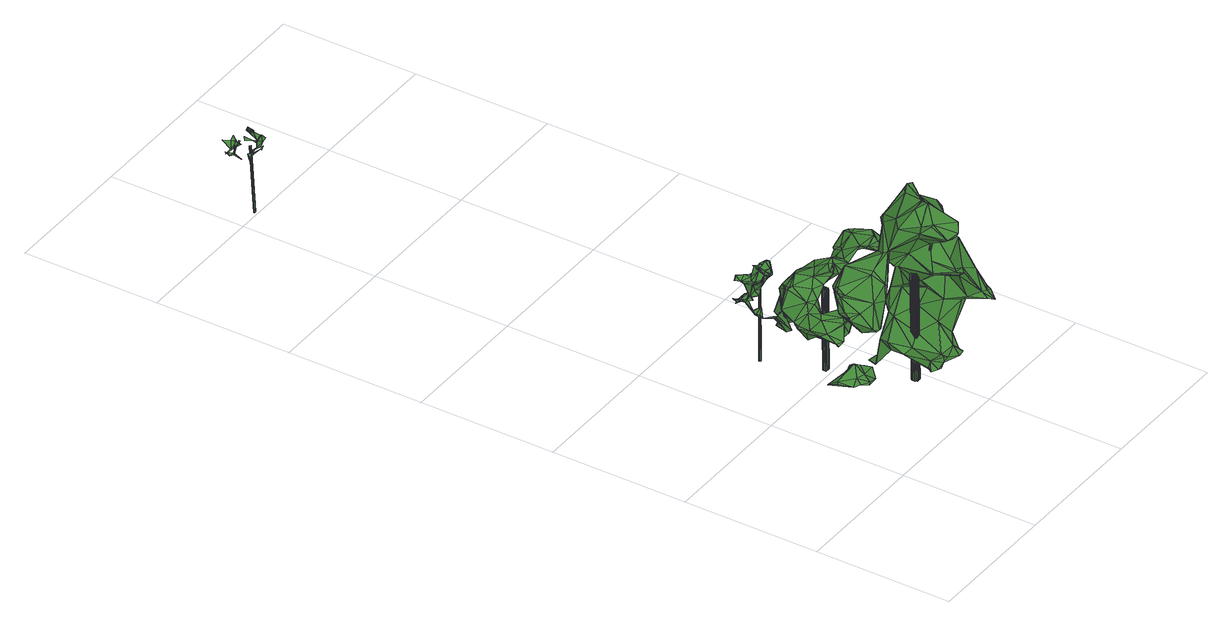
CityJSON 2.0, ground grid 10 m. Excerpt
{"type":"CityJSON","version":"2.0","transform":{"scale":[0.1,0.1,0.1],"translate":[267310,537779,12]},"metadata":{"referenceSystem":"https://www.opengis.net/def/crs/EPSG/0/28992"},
"CityObjects":{
"tree1":{"type":"SolitaryVegetationObject","attributes":{"gtid":250,"crown_width_m":8.63,"crown_median_z":21.82,"crown_r50_m":0.448,"crown_porosity":0.897,"trunk_H_m":8.55,"trunk_DBH_m":0.481,"trunk_radius_m":0.24,"trunk_base_height_m":13.27,"original_gtid":"280"},"geometry":[{"type":"Solid","lod":"3","boundaries":[[[[0,1,2]],[[3,4,5]],[[6,7,8]],[[9,10,11]],[[12,9,11]],[[13,14,15]],[[16,14,13]],[[17,18,19]],[[17,20,18]],[[21,22,2]],[[23,24,25]],[[26,25,27]],[[28,29,30]],[[31,32,33]],[[24,34,25]],[[35,36,23]],[[37,38,39]],[[37,40,38]],[[41,18,20]],[[42,41,20]],[[43,42,44]],[[29,28,45]],[[9,46,47]],[[48,49,50]],[[51,52,41]],[[53,54,55]],[[56,57,58]],[[59,30,60]],[[61,62,63]],[[27,64,52]],[[65,52,64]],[[39,66,67]],[[68,0,2]],[[37,45,40]],[[27,52,69]],[[50,49,70]],[[17,71,72]],[[13,15,46]],[[73,74,75]],[[76,74,73]],[[77,78,79]],[[80,81,82]],[[59,83,78]],[[59,84,83]],[[85,86,87]],[[72,88,17]],[[89,90,91]],[[82,92,80]],[[42,93,44]],[[94,95,80]],[[94,80,92]],[[96,97,98]],[[99,98,97]],[[100,44,68]],[[100,68,22]],[[60,84,59]],[[101,90,8]],[[101,87,90]],[[101,85,87]],[[87,102,90]],[[103,67,66]],[[62,61,104]],[[56,58,105]],[[104,34,62]],[[106,102,107]],[[87,107,102]],[[99,97,108]],[[69,52,51]],[[109,12,11]],[[110,56,111]],[[110,111,112]],[[90,102,113]],[[13,114,115]],[[6,8,89]],[[90,89,8]],[[113,106,116]],[[102,106,113]],[[108,97,117]],[[110,109,118]],[[119,10,120]],[[21,2,121]],[[50,70,122]],[[63,123,124]],[[105,125,111]],[[126,127,128]],[[54,129,130]],[[3,131,7]],[[132,119,120]],[[133,134,135]],[[26,27,69]],[[72,115,88]],[[121,136,21]],[[137,138,33]],[[139,140,141]],[[142,20,17]],[[143,144,145]],[[122,30,29]],[[79,78,83]],[[83,73,75]],[[71,115,72]],[[65,41,52]],[[146,147,148]],[[38,40,75]],[[108,117,103]],[[149,150,24]],[[151,150,149]],[[77,45,28]],[[55,25,26]],[[6,3,7]],[[133,152,81]],[[145,152,133]],[[153,120,10]],[[57,154,155]],[[27,25,156]],[[104,156,25]],[[139,3,5]],[[62,34,63]],[[157,88,115]],[[158,64,27]],[[134,95,131]],[[7,131,95]],[[159,160,77]],[[66,161,147]],[[29,45,141]],[[9,47,153]],[[60,162,84]],[[45,37,141]],[[163,164,70]],[[139,131,3]],[[66,39,161]],[[68,93,0]],[[145,133,143]],[[119,57,56]],[[119,154,57]],[[165,135,67]],[[50,122,48]],[[166,92,82]],[[48,165,117]],[[124,18,41]],[[124,19,18]],[[70,167,163]],[[168,169,36]],[[49,167,70]],[[133,81,80]],[[166,82,107]],[[166,107,86]],[[170,140,139]],[[100,43,44]],[[77,28,59]],[[171,65,172]],[[171,41,65]],[[45,77,160]],[[59,28,30]],[[32,31,99]],[[11,10,109]],[[0,93,142]],[[20,142,93]],[[20,93,42]],[[159,77,79]],[[79,83,159]],[[106,81,116]],[[64,158,172]],[[30,162,60]],[[21,173,22]],[[167,174,175]],[[117,49,48]],[[139,141,131]],[[63,71,123]],[[122,129,30]],[[63,150,16]],[[16,150,151]],[[98,99,31]],[[176,76,73]],[[2,1,177]],[[169,30,129]],[[169,129,53]],[[170,48,140]],[[149,178,151]],[[145,144,116]],[[105,111,56]],[[88,157,142]],[[88,142,17]],[[144,143,179]],[[19,124,123]],[[133,135,165]],[[180,168,43]],[[117,165,67]],[[117,67,103]],[[53,36,169]],[[106,82,81]],[[181,86,182]],[[51,41,43]],[[183,31,184]],[[33,184,31]],[[59,78,77]],[[13,112,114]],[[119,56,10]],[[136,185,155]],[[154,136,155]],[[136,121,185]],[[121,2,185]],[[10,118,109]],[[186,58,128]],[[186,187,58]],[[42,43,41]],[[165,143,133]],[[75,40,159]],[[19,123,71]],[[19,71,17]],[[171,124,41]],[[158,61,63]],[[171,158,124]],[[63,124,158]],[[137,99,188]],[[179,4,113]],[[142,157,0]],[[44,93,68]],[[132,120,151]],[[154,132,178]],[[179,116,144]],[[179,113,116]],[[189,36,26]],[[168,36,35]],[[30,169,190]],[[167,175,163]],[[157,1,0]],[[180,96,98]],[[86,85,182]],[[67,135,141]],[[67,141,39]],[[39,141,37]],[[135,134,141]],[[131,141,134]],[[191,175,174]],[[178,175,191]],[[45,160,40]],[[40,160,159]],[[163,175,149]],[[139,5,170]],[[130,23,55]],[[64,172,65]],[[171,172,158]],[[23,25,55]],[[137,147,146]],[[137,32,99]],[[130,129,192]],[[54,53,129]],[[122,192,129]],[[95,134,133]],[[167,49,173]],[[9,153,10]],[[136,154,191]],[[191,154,178]],[[32,137,33]],[[75,74,38]],[[193,66,147]],[[193,147,137]],[[46,194,13]],[[180,43,100]],[[180,100,96]],[[76,39,38]],[[22,173,100]],[[96,100,173]],[[167,173,174]],[[128,155,195]],[[128,195,126]],[[14,46,15]],[[187,105,58]],[[196,177,157]],[[130,55,54]],[[99,108,188]],[[68,2,22]],[[157,177,1]],[[151,178,132]],[[154,119,132]],[[113,4,90]],[[91,90,4]],[[73,84,197]],[[122,140,48]],[[149,189,163]],[[35,163,189]],[[108,103,137]],[[108,137,188]],[[117,97,49]],[[173,49,97]],[[173,97,96]],[[3,198,4]],[[6,198,3]],[[193,137,66]],[[66,137,103]],[[76,146,148]],[[176,146,76]],[[55,26,53]],[[91,4,198]],[[89,91,198]],[[89,198,6]],[[5,4,170]],[[179,170,4]],[[75,159,83]],[[95,133,80]],[[143,170,179]],[[165,170,143]],[[48,170,165]],[[191,21,136]],[[173,21,174]],[[109,110,12]],[[112,9,110]],[[12,110,9]],[[56,118,10]],[[110,118,56]],[[192,122,70]],[[190,183,162]],[[105,185,199]],[[95,94,7]],[[166,181,7]],[[127,126,195]],[[185,195,155]],[[127,187,186]],[[127,195,187]],[[127,186,128]],[[16,151,14]],[[146,176,137]],[[138,176,33]],[[137,176,138]],[[114,199,115]],[[195,185,187]],[[155,58,57]],[[128,58,155]],[[105,187,185]],[[185,200,199]],[[115,199,200]],[[81,152,116]],[[183,184,197]],[[38,74,76]],[[190,168,183]],[[178,149,175]],[[43,168,51]],[[31,168,98]],[[51,168,69]],[[98,168,180]],[[183,168,31]],[[168,190,169]],[[101,181,182]],[[101,182,85]],[[112,194,9]],[[13,194,112]],[[7,94,166]],[[92,166,94]],[[26,36,53]],[[120,47,14]],[[63,34,150]],[[150,34,24]],[[35,164,163]],[[23,164,35]],[[196,185,177]],[[2,177,185]],[[141,140,29]],[[122,29,140]],[[69,168,189]],[[189,168,35]],[[87,86,107]],[[189,26,69]],[[24,189,149]],[[23,189,24]],[[166,86,181]],[[191,174,21]],[[196,157,115]],[[33,176,197]],[[63,16,71]],[[71,16,115]],[[13,115,16]],[[83,84,73]],[[112,125,114]],[[196,200,185]],[[196,115,200]],[[112,111,125]],[[120,153,47]],[[148,147,161]],[[151,120,14]],[[148,161,76]],[[76,161,39]],[[70,164,192]],[[14,47,46]],[[125,105,199]],[[125,199,114]],[[30,190,162]],[[61,156,104]],[[183,197,162]],[[84,162,197]],[[197,176,73]],[[158,156,61]],[[27,156,158]],[[184,33,197]],[[116,152,145]],[[104,25,34]],[[23,36,189]],[[8,7,181]],[[8,181,101]],[[106,107,82]],[[46,9,194]],[[130,164,23]],[[192,164,130]],[[201,202,203]],[[201,203,204]],[[202,205,206]],[[202,206,203]],[[206,205,207]],[[206,207,203]],[[203,207,208]],[[203,208,204]],[[207,205,209]],[[207,209,208]],[[208,209,210]],[[208,210,204]],[[209,205,211]],[[209,211,210]],[[211,205,212]],[[211,212,210]],[[210,212,213]],[[210,213,204]],[[213,212,214]],[[213,214,204]],[[212,205,215]],[[212,215,214]],[[215,205,216]],[[215,216,214]],[[214,216,217]],[[214,217,204]],[[216,205,218]],[[216,218,217]],[[217,218,219]],[[217,219,204]],[[218,205,220]],[[218,220,219]],[[220,205,221]],[[220,221,219]],[[219,221,222]],[[219,222,204]],[[222,221,223]],[[222,223,204]],[[221,205,224]],[[221,224,223]],[[224,205,225]],[[224,225,223]],[[223,225,226]],[[223,226,204]],[[225,205,227]],[[225,227,226]],[[226,227,228]],[[226,228,204]],[[227,205,229]],[[227,229,228]],[[229,205,230]],[[229,230,228]],[[228,230,231]],[[228,231,204]],[[231,230,232]],[[231,232,204]],[[230,205,233]],[[230,233,232]],[[233,205,234]],[[233,234,232]],[[232,234,235]],[[232,235,204]],[[234,205,236]],[[234,236,235]],[[235,236,237]],[[235,237,204]],[[236,205,238]],[[236,238,237]],[[238,205,202]],[[238,202,237]],[[237,202,201]],[[237,201,204]]]]}]},
"tree2":{"type":"SolitaryVegetationObject","attributes":{"gtid":429,"crown_width_m":3.12,"crown_median_z":18.62,"crown_r50_m":0.223,"crown_porosity":0.954,"trunk_H_m":5.51,"trunk_DBH_m":0.115,"trunk_radius_m":0.0576,"trunk_base_height_m":13.11,"original_gtid":"487"},"geometry":[{"type":"MultiSurface","lod":"3","boundaries":[[[239,240,241]],[[242,243,244]],[[242,245,243]],[[246,247,248]],[[249,250,251]],[[252,245,244]],[[253,244,245]],[[254,250,249]],[[255,256,257]],[[258,259,260]],[[261,262,263]],[[264,240,239]],[[249,251,265]],[[266,255,239]],[[267,268,269]],[[270,271,272]],[[259,273,260]],[[274,275,261]],[[276,267,265]],[[277,242,278]],[[279,263,280]],[[279,281,263]],[[282,243,283]],[[273,259,284]],[[285,286,287]],[[288,289,290]],[[239,291,292]],[[293,294,295]],[[296,276,297]],[[284,273,298]],[[267,296,298]],[[268,267,298]],[[299,300,301]],[[283,241,240]],[[302,258,303]],[[274,304,280]],[[273,284,305]],[[258,260,306]],[[288,307,308]],[[308,289,288]],[[309,305,259]],[[306,260,310]],[[311,257,241]],[[311,294,257]],[[302,259,258]],[[302,303,309]],[[303,305,309]],[[275,274,262]],[[275,262,261]],[[279,280,312]],[[296,267,276]],[[306,313,273]],[[314,271,315]],[[316,271,314]],[[261,263,317]],[[302,309,259]],[[318,304,265]],[[266,239,319]],[[255,257,320]],[[259,305,284]],[[318,265,251]],[[321,319,239]],[[322,323,278]],[[296,284,298]],[[324,320,277]],[[288,290,325]],[[255,299,320]],[[255,320,324]],[[239,292,264]],[[277,326,327]],[[277,327,324]],[[298,297,268]],[[248,247,253]],[[328,289,308]],[[329,328,330]],[[325,290,285]],[[253,245,248]],[[267,297,276]],[[298,313,273]],[[329,290,289]],[[314,331,316]],[[246,248,295]],[[281,318,251]],[[318,281,312]],[[279,312,281]],[[268,297,332]],[[251,250,333]],[[315,247,314]],[[331,314,247]],[[277,320,242]],[[301,282,283]],[[300,282,301]],[[267,332,297]],[[254,261,317]],[[326,239,327]],[[329,290,325]],[[290,307,285]],[[308,311,328]],[[330,311,326]],[[328,326,311]],[[328,311,330]],[[267,269,332]],[[324,327,255]],[[239,255,327]],[[289,328,329]],[[254,317,333]],[[293,257,294]],[[301,283,243]],[[245,252,243]],[[334,272,295]],[[271,335,315]],[[323,335,271]],[[278,272,330]],[[329,330,290]],[[325,307,288]],[[325,285,307]],[[287,308,307]],[[266,256,255]],[[280,262,274]],[[274,261,254]],[[263,333,317]],[[318,312,304]],[[280,304,312]],[[287,336,308]],[[322,247,323]],[[270,272,278]],[[265,276,249]],[[295,294,336]],[[290,334,307]],[[334,295,336]],[[253,247,322]],[[334,330,272]],[[273,258,306]],[[290,330,334]],[[269,268,332]],[[254,333,250]],[[262,280,263]],[[286,307,334]],[[278,323,270]],[[266,319,291]],[[272,246,295]],[[291,319,292]],[[270,323,271]],[[328,311,264]],[[241,264,311]],[[241,240,264]],[[253,322,242]],[[278,242,322]],[[251,263,281]],[[333,263,251]],[[272,271,246]],[[319,321,292]],[[293,248,242]],[[292,321,264]],[[326,328,264]],[[287,307,285]],[[337,320,282]],[[242,320,293]],[[297,298,296]],[[246,271,331]],[[316,331,271]],[[265,304,249]],[[254,249,274]],[[274,249,304]],[[286,336,287]],[[334,336,286]],[[244,253,242]],[[273,310,260]],[[308,336,311]],[[294,311,336]],[[277,278,338]],[[277,338,326]],[[326,338,330]],[[278,330,338]],[[331,247,246]],[[337,255,320]],[[299,255,337]],[[299,337,300]],[[337,282,300]],[[315,335,247]],[[301,339,299]],[[282,339,243]],[[243,339,301]],[[285,307,286]],[[252,244,243]],[[266,291,256]],[[242,339,320]],[[282,320,339]],[[295,248,293]],[[239,256,291]],[[323,247,335]],[[320,299,339]],[[273,303,258]],[[273,305,303]],[[310,273,306]],[[242,248,245]],[[326,264,239]],[[321,239,264]],[[320,257,293]],[[241,257,239]],[[256,239,257]],[[340,341,342]],[[340,342,278]],[[342,341,343]],[[342,343,278]],[[341,344,345]],[[341,345,343]],[[343,345,278]],[[345,344,278]],[[344,346,278]],[[278,346,340]],[[346,344,341]],[[346,341,340]]]}]},
"tree3":{"type":"SolitaryVegetationObject","attributes":{"gtid":428,"crown_width_m":8.57,"crown_median_z":19.16,"crown_r50_m":0.297,"crown_porosity":0.947,"trunk_H_m":6.02,"trunk_DBH_m":0.373,"trunk_radius_m":0.187,"trunk_base_height_m":13.14,"original_gtid":"486"},"geometry":[{"type":"MultiSurface","lod":"3","boundaries":[[[347,348,349]],[[350,351,352]],[[348,353,349]],[[354,355,356]],[[357,358,359]],[[360,361,362]],[[363,364,365]],[[366,367,368]],[[369,370,350]],[[369,371,370]],[[372,373,374]],[[375,362,376]],[[362,375,377]],[[365,378,379]],[[372,380,381]],[[382,383,384]],[[385,386,387]],[[388,389,390]],[[391,392,364]],[[390,389,354]],[[393,394,358]],[[395,396,375]],[[377,375,396]],[[372,374,380]],[[370,351,350]],[[397,398,375]],[[367,399,400]],[[401,402,403]],[[387,386,404]],[[405,387,404]],[[406,407,408]],[[409,410,391]],[[411,412,413]],[[414,415,416]],[[417,418,419]],[[420,421,422]],[[385,387,372]],[[423,424,425]],[[426,421,366]],[[383,427,384]],[[428,390,356]],[[355,347,429]],[[430,347,349]],[[431,409,394]],[[381,380,432]],[[432,380,433]],[[434,435,436]],[[424,437,353]],[[438,439,397]],[[351,370,440]],[[441,442,443]],[[444,445,446]],[[426,422,421]],[[447,448,449]],[[413,450,411]],[[382,451,452]],[[411,453,454]],[[384,451,382]],[[455,420,422]],[[456,445,457]],[[458,459,460]],[[357,461,462]],[[381,450,385]],[[433,380,463]],[[385,372,381]],[[438,397,376]],[[362,464,360]],[[362,377,464]],[[465,459,458]],[[466,467,468]],[[469,468,467]],[[470,471,411]],[[472,471,470]],[[420,414,473]],[[420,455,414]],[[474,375,398]],[[397,439,398]],[[375,376,397]],[[475,476,477]],[[387,478,479]],[[375,474,395]],[[474,398,439]],[[442,379,378]],[[480,465,363]],[[416,473,414]],[[481,400,482]],[[396,483,377]],[[484,360,377]],[[374,373,477]],[[451,384,485]],[[377,360,464]],[[452,451,485]],[[471,453,411]],[[376,362,438]],[[366,473,416]],[[366,421,473]],[[420,473,421]],[[410,392,391]],[[366,368,426]],[[486,430,487]],[[438,362,361]],[[367,416,415]],[[355,429,356]],[[484,488,360]],[[363,462,489]],[[401,490,491]],[[491,462,401]],[[366,416,367]],[[492,446,449]],[[444,446,492]],[[493,358,357]],[[359,402,494]],[[495,493,496]],[[389,497,354]],[[402,359,403]],[[472,470,432]],[[418,383,382]],[[498,402,401]],[[498,494,402]],[[409,431,410]],[[351,499,352]],[[440,499,351]],[[500,396,501]],[[442,441,495]],[[353,437,349]],[[489,364,363]],[[414,502,415]],[[503,424,348]],[[498,401,461]],[[502,399,367]],[[415,502,367]],[[437,424,423]],[[496,504,505]],[[424,353,348]],[[490,409,491]],[[501,427,500]],[[379,506,365]],[[507,488,407]],[[507,361,488]],[[508,481,502]],[[509,436,435]],[[359,358,394]],[[510,511,512]],[[400,512,511]],[[390,428,513]],[[462,461,401]],[[489,462,491]],[[503,348,355]],[[514,515,480]],[[509,435,516]],[[453,471,506]],[[453,506,379]],[[364,392,443]],[[411,454,412]],[[417,517,447]],[[427,383,518]],[[418,518,383]],[[440,519,499]],[[428,356,487]],[[413,412,404]],[[352,499,466]],[[466,499,374]],[[399,481,482]],[[399,502,481]],[[478,458,520]],[[458,460,520]],[[422,426,521]],[[522,395,439]],[[474,439,395]],[[403,394,490]],[[401,403,490]],[[432,470,381]],[[423,523,524]],[[501,525,384]],[[394,441,431]],[[447,449,517]],[[409,391,489]],[[349,526,430]],[[350,352,521]],[[350,521,426]],[[354,527,503]],[[424,503,527]],[[394,409,490]],[[507,448,447]],[[417,507,447]],[[487,430,526]],[[359,494,528]],[[428,524,513]],[[513,524,523]],[[472,432,514]],[[367,511,368]],[[371,368,511]],[[514,433,436]],[[463,436,433]],[[369,350,426]],[[479,478,492]],[[479,492,449]],[[529,467,476]],[[434,467,529]],[[461,530,498]],[[531,516,532]],[[438,361,507]],[[377,488,484]],[[449,448,406]],[[356,429,486]],[[390,513,388]],[[422,510,455]],[[533,440,371]],[[371,440,370]],[[482,400,399]],[[438,507,417]],[[522,452,485]],[[523,497,513]],[[406,479,449]],[[434,436,463]],[[434,463,469]],[[359,394,403]],[[528,530,357]],[[530,528,498]],[[498,528,494]],[[513,497,388]],[[388,497,389]],[[386,385,450]],[[442,495,534]],[[465,515,459]],[[347,430,429]],[[524,526,437]],[[526,349,437]],[[526,428,487]],[[526,524,428]],[[535,392,410]],[[431,392,535]],[[437,423,524]],[[371,469,533]],[[396,500,483]],[[514,480,472]],[[536,447,516]],[[517,516,447]],[[516,408,407]],[[470,450,381]],[[363,465,496]],[[369,368,371]],[[529,408,434]],[[493,495,393]],[[537,532,516]],[[430,486,429]],[[478,538,458]],[[481,508,400]],[[456,446,445]],[[400,508,512]],[[467,434,469]],[[408,475,406]],[[454,538,405]],[[408,476,475]],[[347,355,348]],[[455,510,512]],[[512,508,455]],[[539,419,418]],[[360,488,361]],[[391,364,489]],[[400,511,367]],[[448,407,406]],[[531,460,509]],[[354,356,390]],[[497,425,527]],[[515,465,480]],[[396,395,525]],[[384,525,485]],[[522,525,395]],[[485,525,522]],[[491,409,489]],[[501,396,525]],[[458,538,504]],[[495,496,534]],[[528,357,359]],[[533,519,440]],[[363,496,357]],[[476,408,529]],[[534,453,540]],[[534,540,442]],[[521,510,422]],[[431,535,410]],[[378,443,442]],[[507,407,448]],[[514,432,433]],[[495,441,393]],[[516,541,537]],[[365,506,363]],[[393,441,394]],[[443,392,441]],[[384,427,501]],[[478,520,445]],[[363,506,480]],[[472,480,506]],[[465,458,504]],[[427,518,500]],[[536,500,518]],[[516,517,541]],[[438,419,439]],[[417,419,438]],[[354,497,527]],[[371,468,469]],[[475,477,406]],[[540,453,379]],[[540,379,442]],[[461,357,530]],[[452,539,382]],[[418,382,539]],[[405,538,478]],[[369,426,368]],[[435,434,408]],[[435,408,516]],[[414,542,502]],[[531,456,457]],[[439,419,539]],[[449,456,517]],[[466,468,352]],[[439,539,522]],[[522,539,452]],[[496,505,534]],[[518,417,536]],[[531,509,516]],[[445,444,478]],[[520,457,445]],[[456,449,446]],[[531,457,460]],[[460,457,520]],[[357,462,363]],[[405,478,387]],[[497,523,425]],[[454,453,534]],[[472,506,471]],[[519,533,380]],[[499,380,374]],[[372,387,479]],[[504,538,454]],[[469,380,533]],[[463,380,469]],[[519,380,499]],[[504,496,465]],[[493,357,496]],[[405,404,412]],[[413,404,386]],[[413,386,450]],[[405,412,454]],[[504,454,505]],[[407,488,543]],[[407,543,516]],[[411,450,470]],[[516,543,536]],[[488,536,543]],[[371,511,510]],[[510,468,371]],[[521,468,510]],[[352,468,521]],[[374,477,466]],[[467,466,477]],[[467,477,476]],[[423,425,523]],[[492,478,444]],[[493,393,358]],[[503,355,354]],[[460,459,509]],[[486,487,356]],[[436,509,459]],[[436,459,514]],[[515,514,459]],[[424,527,425]],[[517,532,541]],[[534,505,454]],[[531,532,456]],[[518,418,417]],[[479,373,372]],[[479,406,373]],[[477,373,406]],[[377,483,488]],[[417,447,536]],[[455,542,414]],[[508,542,455]],[[508,502,542]],[[378,364,443]],[[365,364,378]],[[488,483,536]],[[500,536,483]],[[456,532,517]],[[541,532,537]],[[441,392,431]],[[544,545,546]],[[544,546,547]],[[545,548,549]],[[545,549,546]],[[546,549,550]],[[546,550,547]],[[549,548,551]],[[549,551,550]],[[550,551,552]],[[550,552,547]],[[551,548,553]],[[551,553,552]],[[552,553,554]],[[552,554,547]],[[554,553,555]],[[554,555,547]],[[553,548,556]],[[553,556,555]],[[556,548,557]],[[556,557,555]],[[555,557,558]],[[555,558,547]],[[557,548,559]],[[557,559,558]],[[558,559,560]],[[558,560,547]],[[560,559,561]],[[560,561,547]],[[559,548,562]],[[559,562,561]],[[562,548,563]],[[562,563,561]],[[561,563,564]],[[561,564,547]],[[564,563,565]],[[564,565,547]],[[563,548,566]],[[563,566,565]],[[565,566,567]],[[565,567,547]],[[567,566,568]],[[567,568,547]],[[566,548,569]],[[566,569,568]],[[568,569,570]],[[568,570,547]],[[569,548,571]],[[569,571,570]],[[570,571,544]],[[570,544,547]],[[571,548,545]],[[571,545,544]]]}]},
"tree4":{"type":"SolitaryVegetationObject","attributes":{"gtid":472,"crown_width_m":2.77,"crown_median_z":18.04,"crown_r50_m":0.16,"crown_porosity":0.975,"trunk_H_m":5.25,"trunk_DBH_m":0.0981,"trunk_radius_m":0.049,"trunk_base_height_m":12.79,"original_gtid":"536"},"geometry":[{"type":"MultiSurface","lod":"3","boundaries":[[[572,573,574]],[[575,576,577]],[[578,579,580]],[[581,582,583]],[[584,585,586]],[[587,588,589]],[[590,586,591]],[[583,582,592]],[[593,575,577]],[[594,577,595]],[[596,597,598]],[[599,600,601]],[[602,603,599]],[[604,605,606]],[[607,606,605]],[[608,605,607]],[[585,605,608]],[[609,610,593]],[[611,612,588]],[[613,614,615]],[[607,573,608]],[[610,609,595]],[[616,603,602]],[[592,617,583]],[[618,588,587]],[[608,590,585]],[[592,582,619]],[[587,618,620]],[[621,622,613]],[[575,576,619]],[[623,573,607]],[[609,593,595]],[[592,619,617]],[[582,583,619]],[[624,625,576]],[[626,576,625]],[[626,577,594]],[[595,593,610]],[[591,590,594]],[[627,613,628]],[[581,583,617]],[[606,605,585]],[[614,613,622]],[[576,594,595]],[[623,607,605]],[[622,615,614]],[[618,611,588]],[[586,585,590]],[[577,576,595]],[[622,597,596]],[[580,596,578]],[[603,624,602]],[[576,619,617]],[[605,584,623]],[[596,597,580]],[[596,580,579]],[[622,614,597]],[[614,596,597]],[[617,619,583]],[[615,622,621]],[[575,577,625]],[[584,590,623]],[[623,590,608]],[[584,605,585]],[[613,615,621]],[[624,616,602]],[[603,616,624]],[[596,614,622]],[[577,626,625]],[[575,625,576]],[[623,608,573]],[[579,578,596]],[[577,593,595]],[[626,594,576]],[[594,591,626]],[[584,586,590]],[[629,630,631]],[[631,630,632]],[[631,632,633]],[[630,629,634]],[[630,634,632]],[[632,634,633]],[[634,629,635]],[[634,635,633]],[[635,629,633]],[[633,629,631]]]}]}
},
"vertices":[
[109,56,59],[108,62,52],[95,74,61],[41,40,104],[35,44,103],[47,45,103],[27,35,92],[29,41,109],[22,37,94],[78,20,42],[70,25,46],[69,18,43],[72,18,42],[98,21,39],[95,24,44],[93,15,44],[103,30,47],[125,45,48],[119,36,68],[119,35,67],[118,40,68],[91,69,74],[96,62,78],[99,22,96],[107,21,76],[113,14,79],[106,24,98],[118,22,91],[84,23,131],[79,40,130],[88,37,122],[120,49,128],[119,53,130],[112,48,138],[112,9,76],[98,38,97],[102,27,98],[65,46,143],[75,40,155],[72,52,145],[72,33,146],[125,44,83],[123,52,80],[125,46,101],[119,53,82],[73,35,139],[89,15,43],[85,21,42],[72,58,110],[81,61,108],[75,56,105],[127,45,102],[126,40,103],[98,24,99],[98,21,99],[100,19,99],[73,47,41],[71,58,47],[75,58,39],[88,20,132],[93,32,130],[122,13,76],[116,9,75],[114,27,68],[120,24,90],[121,28,89],[79,66,139],[76,65,135],[105,53,71],[124,39,105],[77,54,104],[115,35,47],[117,39,44],[89,37,149],[83,39,157],[81,34,159],[86,42,155],[81,19,135],[88,17,135],[87,15,139],[24,65,115],[23,66,116],[19,64,117],[93,19,143],[100,29,137],[8,46,107],[9,50,110],[10,55,107],[121,46,46],[25,36,91],[20,44,90],[26,38,91],[19,62,115],[116,45,74],[25,60,110],[45,53,117],[100,68,99],[93,68,117],[106,58,113],[111,64,124],[106,56,90],[8,45,106],[16,60,106],[86,73,130],[115,5,75],[77,50,41],[20,65,114],[15,59,113],[104,75,130],[65,21,42],[68,25,41],[76,46,42],[83,28,39],[28,64,99],[93,33,36],[102,40,40],[33,73,101],[86,71,120],[68,25,42],[78,44,44],[86,27,41],[90,72,63],[80,48,115],[118,32,67],[119,32,69],[79,44,43],[77,76,23],[79,70,26],[74,69,24],[85,33,102],[97,20,99],[47,44,112],[88,47,49],[43,72,118],[47,53,119],[59,54,125],[80,63,64],[103,67,133],[101,53,132],[49,44,109],[67,54,122],[61,51,127],[112,51,54],[44,67,112],[36,72,102],[38,78,103],[98,57,156],[93,60,153],[94,58,157],[101,35,72],[110,27,70],[96,36,57],[35,75,102],[83,23,42],[78,58,63],[73,65,46],[117,13,78],[110,60,48],[123,17,77],[79,29,145],[78,29,144],[90,57,153],[99,37,128],[90,45,89],[88,36,98],[65,61,121],[16,58,115],[88,52,86],[109,47,113],[94,42,104],[48,55,111],[121,27,76],[123,21,79],[95,66,96],[90,58,81],[100,47,77],[96,51,150],[103,62,51],[96,51,64],[36,68,102],[103,54,93],[18,44,106],[8,46,108],[113,43,124],[115,44,127],[87,58,43],[78,68,26],[80,64,34],[106,71,131],[107,38,89],[103,45,117],[91,60,78],[84,33,102],[87,56,146],[85,21,41],[80,65,34],[93,55,48],[103,36,137],[28,35,92],[89,51,44],[90,53,44],[87,47,98],[90,48,13],[87,48,98],[85,47,98],[88,48,13],[90,49,13],[89,49,13],[87,49,98],[89,50,13],[86,49,98],[88,50,13],[87,50,13],[85,49,98],[84,49,98],[86,50,13],[86,49,13],[83,49,98],[85,49,13],[83,48,98],[85,48,13],[85,47,13],[83,47,98],[83,46,98],[85,46,13],[86,46,13],[83,45,98],[86,45,13],[84,45,98],[87,45,13],[88,45,13],[85,45,98],[86,45,98],[89,45,13],[89,46,13],[87,45,98],[90,46,13],[87,46,98],[90,47,13],
[63,147,78],[54,149,82],[54,148,82],[49,138,74],[49,137,82],[45,136,79],[45,137,79],[43,144,66],[42,143,67],[44,143,75],[52,151,55],[57,153,58],[50,155,56],[45,136,80],[44,142,75],[54,151,54],[61,139,76],[64,146,80],[58,147,76],[61,124,37],[59,133,42],[57,128,53],[56,158,53],[51,160,50],[50,158,54],[59,147,76],[47,150,57],[66,144,80],[46,142,51],[46,138,52],[44,140,53],[49,142,64],[43,146,64],[48,147,68],[54,131,48],[53,155,53],[55,160,49],[48,145,52],[56,142,71],[53,143,66],[46,159,57],[49,158,53],[46,158,57],[53,140,82],[52,144,84],[55,133,46],[54,162,67],[48,159,70],[51,160,72],[55,160,69],[56,155,71],[57,158,68],[64,146,81],[66,152,75],[51,145,72],[52,149,71],[47,151,71],[50,140,47],[53,142,53],[49,138,48],[55,136,80],[56,137,83],[50,137,84],[62,132,40],[60,127,35],[49,155,55],[59,132,40],[49,127,54],[54,159,70],[54,156,72],[60,135,37],[53,128,54],[55,151,72],[45,158,58],[47,129,54],[38,143,66],[41,140,66],[39,147,64],[57,157,55],[45,155,59],[67,147,79],[56,139,75],[66,151,75],[47,143,69],[49,141,64],[61,139,74],[55,162,67],[58,146,72],[58,146,73],[57,153,72],[61,157,66],[54,151,67],[40,144,66],[45,140,53],[56,156,56],[50,155,70],[44,144,66],[49,155,70],[56,138,82],[52,147,69],[54,136,80],[54,143,66],[53,143,11],[54,144,66],[53,144,66],[52,142,11],[52,143,11],[53,142,11],
[57,59,27],[59,67,29],[61,63,32],[66,133,39],[63,132,40],[65,140,43],[60,68,32],[46,76,23],[53,65,28],[43,60,30],[62,80,72],[52,72,75],[52,69,79],[106,122,76],[105,116,79],[115,120,84],[47,92,70],[36,88,61],[34,94,57],[80,124,25],[75,117,32],[74,121,34],[73,125,37],[63,128,40],[68,125,46],[65,123,82],[70,121,82],[68,129,73],[124,112,80],[116,117,86],[113,121,77],[25,89,69],[25,96,70],[64,126,71],[48,125,77],[113,85,85],[109,90,83],[124,84,73],[49,123,81],[45,118,83],[55,118,87],[32,70,33],[34,79,28],[38,62,30],[37,74,60],[36,74,60],[46,75,70],[45,74,70],[124,103,79],[117,103,79],[117,113,87],[125,109,82],[74,104,41],[74,106,42],[56,75,65],[58,72,72],[52,71,75],[44,115,84],[46,114,84],[77,117,85],[88,113,79],[85,114,76],[43,73,62],[36,73,59],[35,115,72],[41,114,84],[40,115,84],[85,113,24],[79,112,24],[81,119,22],[103,100,87],[106,95,87],[116,98,88],[86,121,32],[83,125,31],[85,127,38],[48,69,40],[56,77,31],[49,74,32],[79,130,31],[111,93,81],[43,63,34],[53,61,28],[56,57,28],[40,71,61],[48,119,75],[60,119,82],[82,120,65],[83,113,77],[69,108,80],[53,67,37],[112,112,87],[120,102,89],[53,125,54],[35,80,66],[24,86,73],[32,84,65],[67,99,89],[66,96,90],[75,102,89],[89,103,84],[91,110,82],[78,105,91],[43,118,82],[119,83,88],[120,83,88],[28,101,72],[43,101,78],[85,114,38],[75,101,89],[66,96,89],[60,99,83],[60,102,81],[67,100,82],[65,80,70],[56,76,65],[68,125,72],[113,122,77],[51,99,77],[70,136,60],[84,129,59],[71,131,54],[73,124,60],[41,118,70],[36,111,67],[42,110,71],[86,116,23],[125,107,81],[78,117,77],[87,128,66],[72,128,70],[60,107,86],[70,113,85],[49,98,74],[74,101,44],[73,101,44],[107,110,79],[106,122,75],[129,86,76],[47,56,29],[48,56,31],[104,120,76],[45,81,62],[51,74,60],[51,75,60],[74,105,89],[50,78,71],[64,72,74],[40,88,71],[46,92,71],[35,79,28],[65,75,72],[62,134,58],[111,104,79],[114,94,82],[78,105,38],[55,73,27],[51,98,77],[48,98,75],[36,101,68],[99,111,82],[85,107,41],[71,103,79],[79,122,40],[77,118,38],[84,110,40],[33,71,34],[52,111,78],[51,100,77],[87,106,76],[88,99,83],[107,98,84],[59,131,60],[65,97,87],[74,132,37],[126,89,77],[43,72,35],[48,68,40],[125,89,77],[49,61,34],[51,76,29],[64,72,75],[88,128,66],[65,78,71],[77,99,81],[81,97,80],[60,127,59],[37,96,75],[36,72,59],[104,107,79],[84,96,78],[54,104,81],[115,94,86],[27,97,71],[87,96,81],[84,110,38],[99,111,81],[71,104,72],[69,103,11],[71,105,72],[69,104,72],[68,102,11],[69,104,11],[71,106,72],[68,104,11],[70,106,72],[67,104,11],[69,106,72],[68,106,72],[66,104,11],[66,103,11],[68,105,72],[66,102,11],[68,104,72],[68,103,72],[66,101,11],[67,101,11],[69,103,72],[69,102,72],[68,101,11],[70,102,72],[70,103,72],[69,101,11],[71,103,72],[69,102,11],
[11,493,64],[11,494,64],[13,493,66],[22,497,65],[19,502,64],[20,498,63],[1,513,60],[1,514,60],[0,510,59],[19,510,68],[18,508,72],[20,510,68],[8,500,59],[7,501,60],[11,501,56],[15,519,59],[12,517,55],[10,522,61],[12,500,59],[15,503,57],[20,505,69],[19,498,69],[16,500,60],[16,499,66],[3,509,60],[4,509,58],[5,504,56],[25,509,57],[22,513,57],[23,514,59],[25,506,58],[24,506,57],[3,495,55],[5,498,59],[4,498,60],[7,496,62],[8,498,61],[15,497,71],[16,497,71],[12,516,55],[8,518,53],[6,507,66],[6,509,63],[9,507,64],[26,503,57],[21,508,65],[16,515,59],[20,505,68],[18,519,61],[8,511,66],[6,510,63],[8,497,61],[24,503,59],[23,500,61],[19,499,59],[6,507,69],[6,506,69],[18,502,8],[18,503,8],[16,504,60],[15,505,60],[15,504,60],[17,503,8],[17,502,8]
]}
